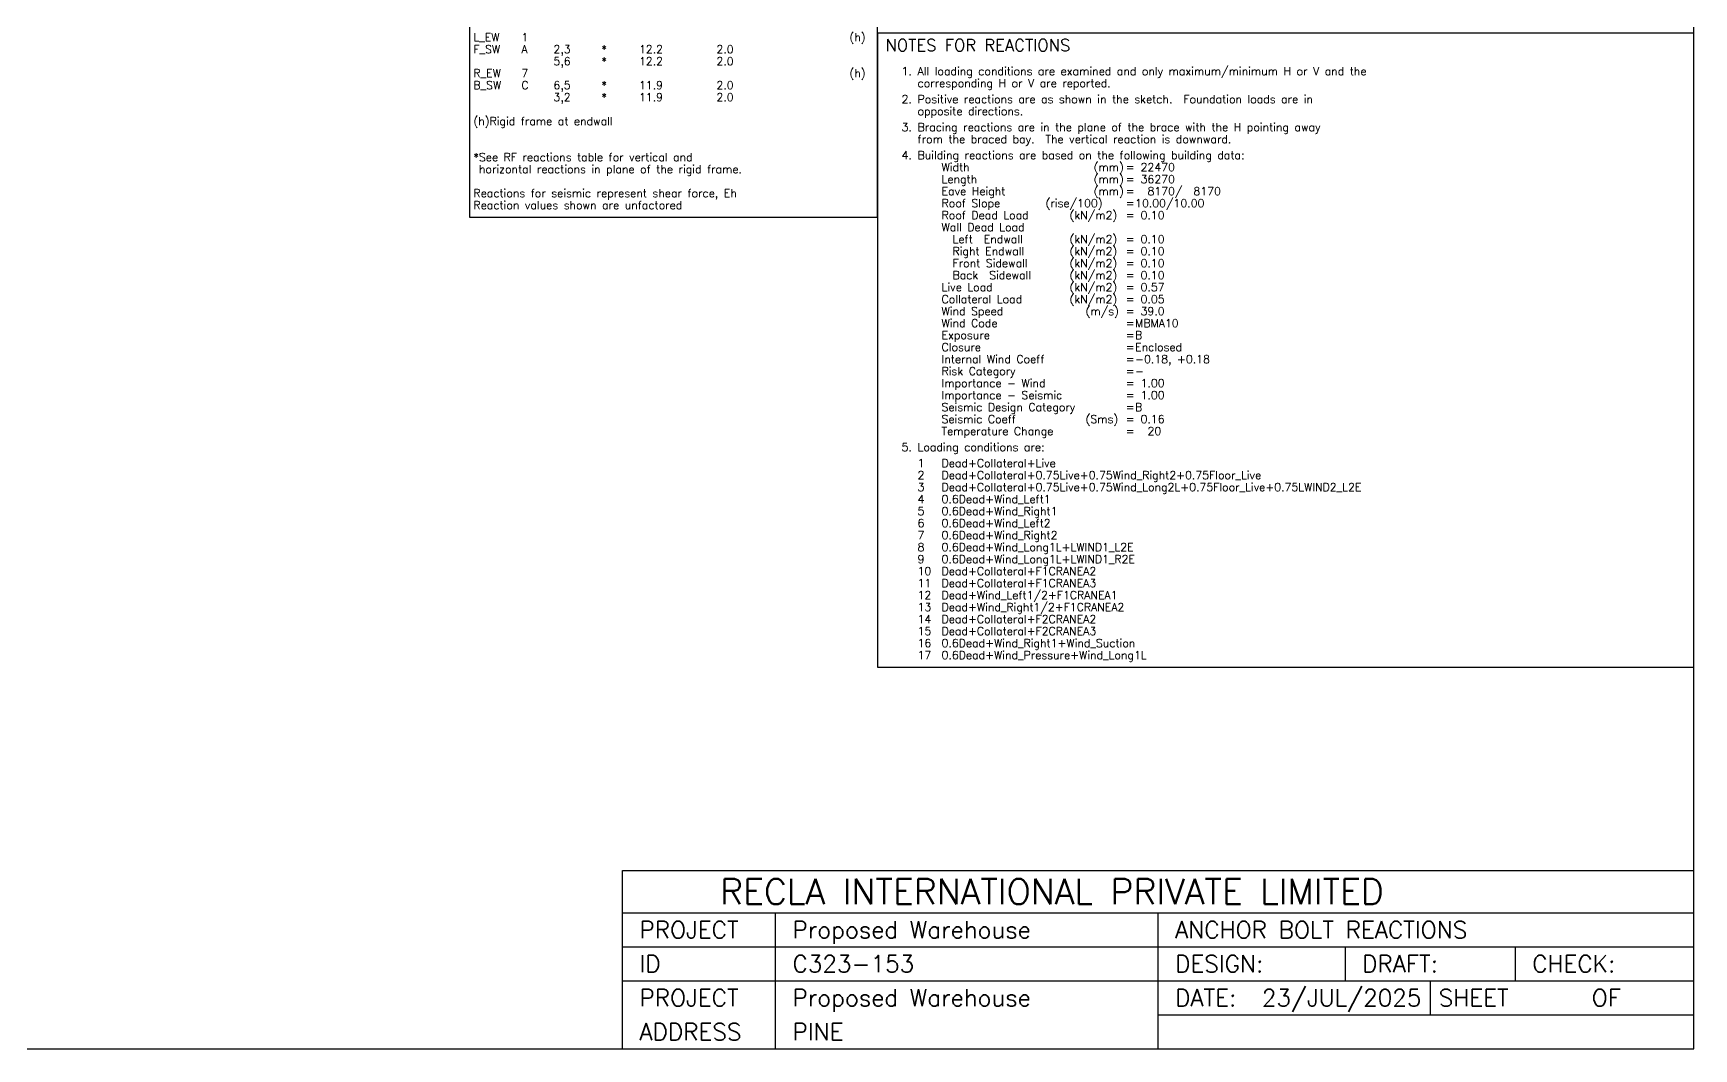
# Model space of a CAD drawing. Extents: x 0 to 56852, y 0 to 40202.
# Drawn here: x 23277 to 56852, y 0 to 20544 of the extents above; entities that cross this region are included whole.
import ezdxf

# ---------------------------------------------------------------- set-up
doc = ezdxf.new("R2010")
doc.units = 0
doc.linetypes.add('CONTIN', pattern=[0])
doc.layers.get('0').update_dxf_attribs({"linetype": 'CONTIN'})
for name, color, linetype in [('1', 7, 'CONTIN'), ('13', 1, 'CONTIN'), ('14', 7, 'CONTIN'), ('20', 7, 'CONTIN'), ('22', 7, 'CONTIN'), ('26', 7, 'CONTIN')]:
    doc.layers.add(name, color=color, linetype=linetype)
doc.styles.add('SIMPLEX', font='SIMPLEX')

# ---------------------------------------------------------------- blocks, each defined once
blk = doc.blocks.new('RNOTES')
for p, q in [((16503.26, 0), (0, 0)), ((0, 0), (0, -12822.39)), ((16503.26, -12822.39), (16503.26, 0)), ((0, -12822.39), (16503.26, -12822.39))]:
    blk.add_line(p, q)
at = {"layer": '1', "style": 'SIMPLEX'}
for s, p in [('All loading conditions are examined and only maximum/minimum H or V and the', (808.983, -849.432)), ('1.', (485.39, -849.432)), ('corresponding H or V are reported.', (808.983, -1092.127)), ('2.', (485.39, -1415.721)), ('Positive reactions are as shown in the sketch.  Foundation loads are in', (808.983, -1415.721)), ('opposite directions.', (808.983, -1658.416)), ('3.', (485.39, -1982.009)), ('Bracing reactions are in the plane of the brace with the H pointing away', (808.983, -1982.009)), ('from the braced bay.  The vertical reaction is downward.', (808.983, -2224.704)), ('4.', (485.39, -2548.297)), ('Building reactions are based on the following building data:', (808.983, -2548.297)), ('Width', (1294.373, -2790.992)), ('(mm)', (4368.51, -2790.992)), ('  22470', (5096.594, -2790.992)), ('Length', (1294.373, -3033.687)), ('(mm)', (4368.51, -3033.687)), ('=', (5015.696, -2790.992)), ('=', (5015.696, -3033.687)), ('  36270', (5096.594, -3033.687)), ('Eave Height', (1294.373, -3276.382)), ('Roof Slope', (1294.373, -3519.077)), ('(rise/100)', (3397.73, -3519.077)), ('(mm)', (4368.51, -3276.382)), ('=', (5015.696, -3276.382)), (' 10.00/10.00', (5096.594, -3519.077)), ('   8170/  8170', (5096.594, -3276.382)), ('Roof Dead Load', (1294.373, -3761.772)), ('(kN/m2)', (3883.12, -3761.772)), ('=', (5015.696, -3519.077)), ('=', (5015.696, -3761.772)), ('  0.10', (5096.594, -3761.772)), ('Wall Dead Load', (1294.373, -4004.467)), ('  Left  Endwall', (1294.373, -4247.162)), ('  Right Endwall', (1294.373, -4489.856)), ('(kN/m2)', (3883.12, -4247.162)), ('(kN/m2)', (3883.12, -4489.856)), ('=', (5015.696, -4247.162)), ('  0.10', (5096.594, -4247.162)), ('  0.10', (5096.594, -4489.856)), ('  Front Sidewall', (1294.373, -4732.551)), ('(kN/m2)', (3883.12, -4732.551)), ('=', (5015.696, -4489.856)), ('=', (5015.696, -4732.551)), ('  0.10', (5096.594, -4732.551)), ('  Back  Sidewall', (1294.373, -4975.246)), ('(kN/m2)', (3883.12, -4975.246)), ('(kN/m2)', (3883.12, -5217.941)), ('=', (5015.696, -4975.246)), ('  0.10', (5096.594, -4975.246)), ('Collateral Load', (1294.373, -5460.636)), ('Live Load', (1294.373, -5217.941)), ('(kN/m2)', (3883.12, -5460.636)), ('=', (5015.696, -5217.941)), ('=', (5015.696, -5460.636)), ('  0.57', (5096.594, -5217.941)), ('  0.05', (5096.594, -5460.636)), ('Wind Speed', (1294.373, -5703.331)), ('(m/s)', (4206.713, -5703.331)), ('=', (5015.696, -5703.331)), ('  39.0', (5096.594, -5703.331)), ('Wind Code', (1294.373, -5946.026)), ('Exposure', (1294.373, -6188.721)), ('=', (5015.696, -5946.026)), (' MBMA10', (5096.594, -5946.026)), (' B', (5096.594, -6188.721)), ('Closure', (1294.373, -6431.416)), ('=', (5015.696, -6188.721)), ('=', (5015.696, -6431.416)), (' Enclosed', (5096.594, -6431.416)), ('Internal Wind Coeff', (1294.373, -6674.11)), ('=', (5015.696, -6674.11)), (' -0.18, +0.18', (5096.594, -6674.11)), ('Risk Category', (1294.373, -6916.806)), ('Importance - Wind', (1294.373, -7159.501)), ('=', (5015.696, -6916.806)), (' -', (5096.594, -6916.806)), ('  1.00', (5096.594, -7159.501)), ('Importance - Seismic', (1294.373, -7402.196)), ('=', (5015.696, -7159.501)), ('=', (5015.696, -7402.196)), ('  1.00', (5096.594, -7402.196)), ('Seismic Design Category', (1294.373, -7644.892)), ('Seismic Coeff', (1294.373, -7887.586)), ('(Sms)', (4206.713, -7887.586)), ('=', (5015.696, -7644.892)), (' B', (5096.594, -7644.892)), ('Temperature Change', (1294.373, -8130.282)), ('=', (5015.696, -7887.586)), ('=', (5015.696, -8130.282)), ('  0.16', (5096.594, -7887.586)), ('   20', (5096.594, -8130.282)), ('5.', (485.39, -8453.875)), ('Loading conditions are:', (808.983, -8453.875)), ('1', (808.983, -8777.469)), ('Dead+Collateral+Live', (1294.373, -8777.469)), ('2', (808.983, -9020.164)), ('Dead+Collateral+0.75Live+0.75Wind_Right2+0.75Floor_Live', (1294.373, -9020.164)), ('3', (808.983, -9262.859)), ('4', (808.983, -9505.555)), ('0.6Dead+Wind_Left1', (1294.373, -9505.555)), ('Dead+Collateral+0.75Live+0.75Wind_Long2L+0.75Floor_Live+0.75LWIND2_L2E', (1294.373, -9262.859)), ('5', (808.983, -9748.25)), ('0.6Dead+Wind_Right1', (1294.373, -9748.25)), ('7', (808.983, -10233.641)), ('6', (808.983, -9990.945)), ('0.6Dead+Wind_Left2', (1294.373, -9990.945)), ('0.6Dead+Wind_Right2', (1294.373, -10233.641)), ('8', (808.983, -10476.336)), ('0.6Dead+Wind_Long1L+LWIND1_L2E', (1294.373, -10476.336)), ('9', (808.983, -10719.031)), ('0.6Dead+Wind_Long1L+LWIND1_R2E', (1294.373, -10719.031)), ('10', (808.983, -10961.727)), ('11', (808.983, -11204.421)), ('Dead+Collateral+F1CRANEA2', (1294.373, -10961.727)), ('Dead+Collateral+F1CRANEA3', (1294.373, -11204.421)), ('12', (808.983, -11447.116)), ('Dead+Wind_Left1/2+F1CRANEA1', (1294.373, -11447.116)), ('13', (808.983, -11689.812)), ('Dead+Wind_Right1/2+F1CRANEA2', (1294.373, -11689.812)), ('14', (808.983, -11932.507)), ('15', (808.983, -12175.202)), ('Dead+Collateral+F2CRANEA2', (1294.373, -11932.507)), ('Dead+Collateral+F2CRANEA3', (1294.373, -12175.202)), ('16', (808.983, -12417.897)), ('0.6Dead+Wind_Right1+Wind_Suction', (1294.373, -12417.897)), ('17', (808.983, -12660.593)), ('0.6Dead+Wind_Pressure+Wind_Long1L', (1294.373, -12660.593))]:
    blk.add_text(s, height=161.797, dxfattribs=at).set_placement(p)
at = {"layer": '20', "style": 'SIMPLEX'}
blk.add_text('NOTES FOR REACTIONS', height=242.695, dxfattribs=at).set_placement((161.797, -364.042))
blk = doc.blocks.new('BRACET')
for p, q in [((8251.63, 0), (0, 0)), ((0, 0), (0, -5703.331)), ((8251.63, -5703.331), (8251.63, 0)), ((0, -5703.331), (8251.63, -5703.331))]:
    blk.add_line(p, q)
at = {"layer": '14'}
for p, q in [((80.898, -1253.924), (525.839, -1253.924)), ((1213.475, -1253.924), (1537.068, -1253.924)), ((80.898, -1739.314), (728.085, -1739.314)), ((889.882, -1739.314), (1537.068, -1739.314)), ((1698.865, -1739.314), (2507.848, -1739.314)), ((3316.832, -1739.314), (3964.018, -1739.314)), ((4934.799, -1739.314), (5581.985, -1739.314)), ((5905.579, -1739.314), (6552.766, -1739.314)), ((6714.562, -1739.314), (7361.749, -1739.314)), ((7523.544, -1739.314), (8170.73, -1739.314))]:
    blk.add_line(p, q, dxfattribs=at)
at = {"layer": '1', "style": 'SIMPLEX'}
for s, p in [('Reactions for seismic represent shear force, Eh', (80.898, -5298.839)), ('Reaction values shown are unfactored', (80.898, -5541.534))]:
    blk.add_text(s, height=161.797, dxfattribs=at).set_placement(p)
at = {"layer": '13', "style": 'SIMPLEX'}
for s, p in [('L_EW', (80.898, -2143.806)), ('1', (1051.678, -2143.806)), ('F_SW', (80.898, -2386.5)), ('A', (1051.678, -2386.5)), ('2,3', (1698.865, -2386.5)), ('5,6', (1698.865, -2629.195)), ('R_EW', (80.898, -2871.89)), ('B_SW', (80.898, -3114.585)), ('7', (1051.678, -2871.89)), ('C', (1051.678, -3114.585)), ('6,5', (1698.865, -3114.585)), ('3,2', (1698.865, -3357.28))]:
    blk.add_text(s, height=161.797, dxfattribs=at).set_placement(p)
at = {"layer": '14', "style": 'SIMPLEX'}
for s, p in [('Reactions in plane of wall', (3316.832, -849.432)), ('Reactions(kN)', (3478.628, -1092.127)), ('Panel_Shear', (5905.579, -1092.127)), ('Wall', (566.288, -1334.822)), ('Col', (1698.865, -1334.822)), ('Wind', (3316.832, -1334.822)), ('Seismic', (4611.205, -1334.822)), ('( N/m )', (6229.172, -1334.822)), ('Loc', (80.898, -1577.517)), ('Line', (889.882, -1577.517)), ('Line', (1698.865, -1577.517)), ('Horz', (3316.832, -1577.517)), ('Horz', (4934.799, -1577.517)), ('Wind', (5905.579, -1577.517)), ('Seis', (6714.562, -1577.517)), ('Note', (7523.544, -1577.517))]:
    blk.add_text(s, height=161.797, dxfattribs=at).set_placement(p)
at = {"layer": '20', "style": 'SIMPLEX'}
blk.add_text('BUILDING BRACING REACTIONS', height=242.695, dxfattribs=at).set_placement((80.898, -364.042))
at = {"layer": '26', "style": 'SIMPLEX'}
for s, p in [('(h)', (7685.34, -2143.806)), ('*', (2669.645, -2386.5)), (' 12.2', (3316.832, -2386.5)), ('  2.0', (4773.002, -2386.5)), ('*', (2669.645, -2629.195)), (' 12.2', (3316.832, -2629.195)), ('  2.0', (4773.002, -2629.195)), ('(h)', (7685.34, -2871.89)), ('*', (2669.645, -3114.585)), (' 11.9', (3316.832, -3114.585)), ('  2.0', (4773.002, -3114.585)), ('*', (2669.645, -3357.28)), (' 11.9', (3316.832, -3357.28)), ('  2.0', (4773.002, -3357.28)), ('(h)Rigid frame at endwall', (80.898, -3842.67)), ('*See RF reactions table for vertical and', (80.898, -4570.754)), (' horizontal reactions in plane of the rigid frame.', (80.898, -4813.449))]:
    blk.add_text(s, height=161.797, dxfattribs=at).set_placement(p)

msp = doc.modelspace()

# ---------------------------------------------------------------- linework, layer by layer
for p, q in [((35191.246, 0), (35191.246, 3610.088)), ((35191.246, 3610.088), (56851.773, 3610.088)), ((35191.246, 2750.543), (56851.773, 2750.543)), ((38285.605, 0), (38285.605, 2750.543)), ((46021.508, 0), (46021.508, 2750.543)), ((35191.246, 2062.907), (56851.773, 2062.907)), ((49803.504, 2062.907), (49803.504, 1375.272)), ((53241.688, 2062.907), (53241.688, 1375.272)), ((35191.246, 1375.272), (56851.773, 1375.272)), ((51522.594, 1375.272), (51522.594, 687.636)), ((46021.508, 687.636), (56851.773, 687.636))]:
    msp.add_line(p, q)
at = {"layer": '22'}
for p, q in [((56851.773, 0), (56851.773, 40202.328)), ((0, 0), (56851.773, 0))]:
    msp.add_line(p, q, dxfattribs=at)

# ---------------------------------------------------------------- block references
at = {"layer": '1'}
for name, p in [('BRACET', (32096.885, 22526.039)), ('RNOTES', (40348.512, 20544.039))]:
    msp.add_blockref(name, p, dxfattribs=at)

# ---------------------------------------------------------------- texts
at = {"layer": '14', "style": 'SIMPLEX'}
for s, height, p in [('RECLA INTERNATIONAL PRIVATE LIMITED', 515.727, (37168.199, 2922.452)), ('PROJECT', 343.818, (35535.063, 2234.816)), ('Proposed Warehouse', 343.818, (38629.426, 2234.816)), ('ANCHOR BOLT REACTIONS', 343.818, (46365.328, 2234.816)), ('ID', 343.818, (35535.063, 1547.181)), ('C323-153', 343.818, (38629.426, 1547.181)), ('DESIGN:', 343.818, (46365.328, 1547.181)), ('DRAFT:', 343.818, (50147.324, 1547.181)), ('CHECK:', 343.818, (53585.504, 1547.181)), ('PROJECT', 343.818, (35535.063, 859.545)), ('Proposed Warehouse', 343.818, (38629.426, 859.545)), ('DATE:', 343.818, (46365.328, 859.545)), ('23/JUL/2025', 343.818, (48118.797, 859.545)), ('SHEET', 343.818, (51694.504, 859.545)), ('OF', 343.818, (54788.867, 859.545)), ('ADDRESS', 343.818, (35535.063, 171.909)), ('PINE', 343.818, (38629.426, 171.909))]:
    msp.add_text(s, height=height, dxfattribs=at).set_placement(p)

doc.saveas('drawing.dxf')
